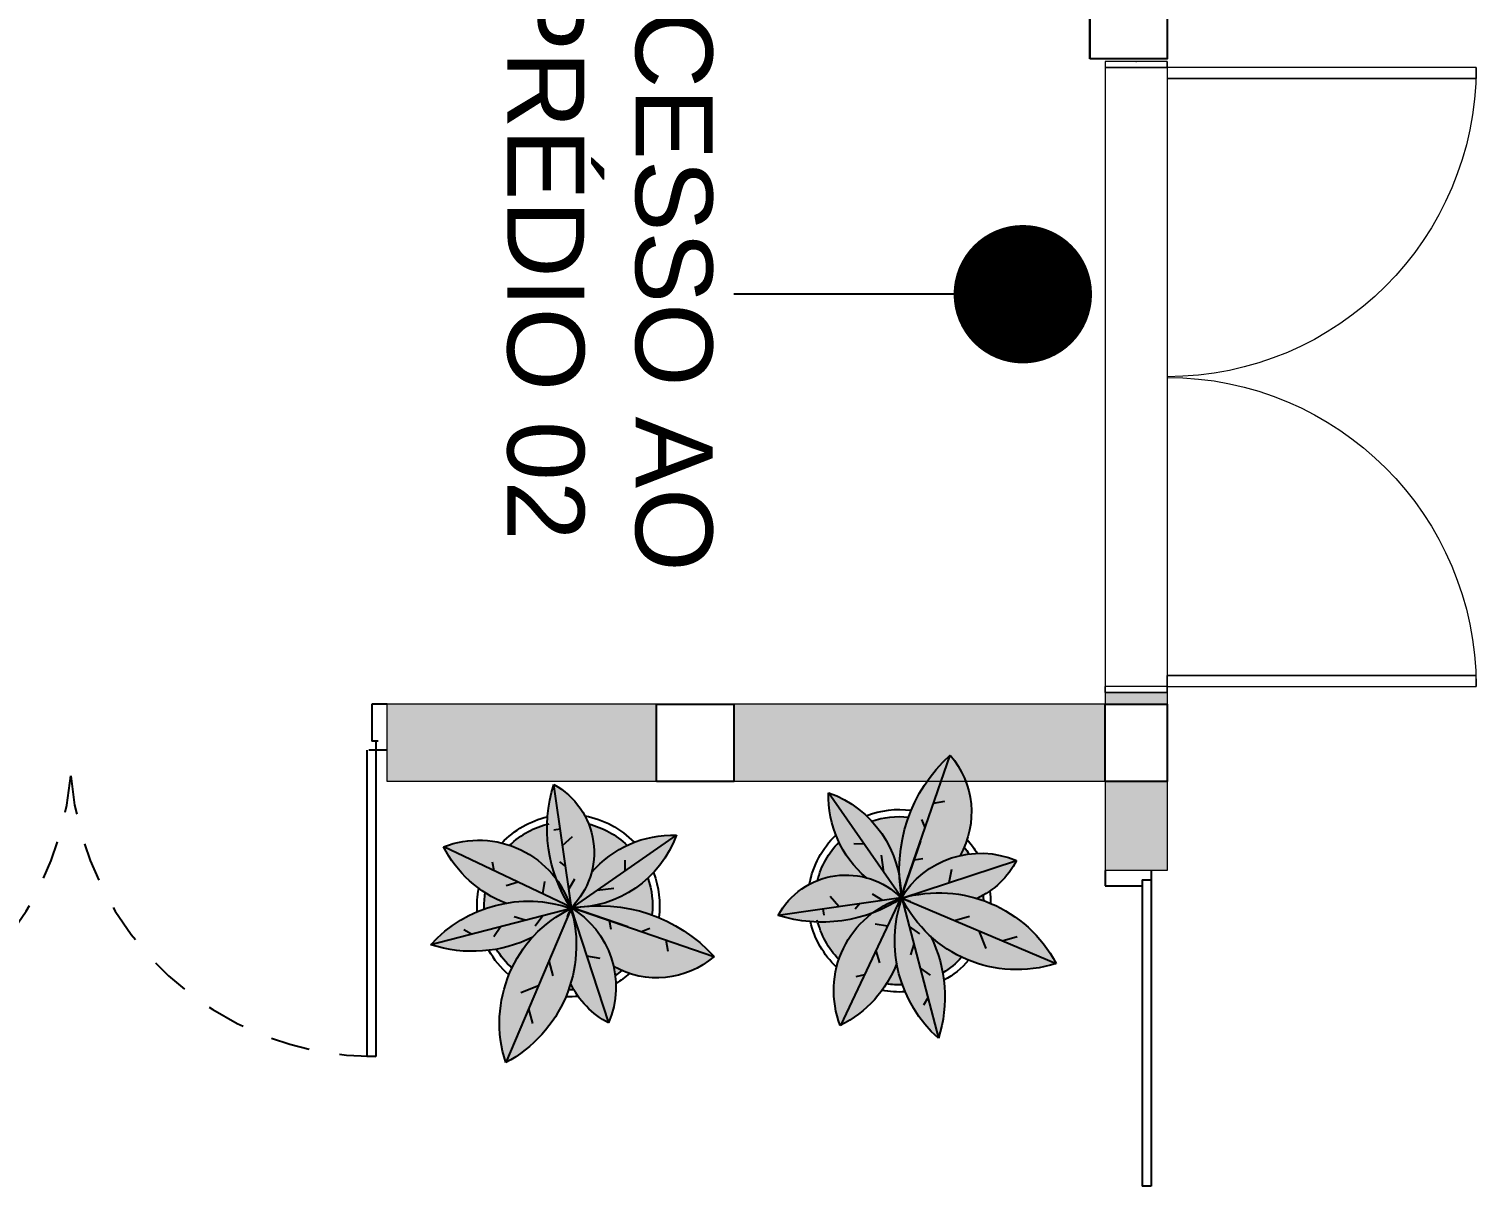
# Model space of a CAD drawing. Header units: metres. Extents: x 512 to 829, y -209 to 245.
# Drawn here: x 648.668 to 653.373, y -167.305 to -163.543 of the extents above; entities that cross this region are included whole.
import ezdxf

# ---------------------------------------------------------------- set-up
doc = ezdxf.new("R2010")
doc.units = ezdxf.units.M
doc.header["$LTSCALE"] = 0.508
doc.header["$PDSIZE"] = -2
doc.linetypes.add('HIDDEN', pattern=[0.375, 0.25, -0.125])
doc.layers.get('0').update_dxf_attribs({"lineweight": 15})
for name, color, linetype, lineweight in [('03', 3, 'Continuous', 15), ('None', 7, 'Continuous', 5), ('NãoImprimir', 7, 'Continuous', 5), ('Peitoris', 2, 'Continuous', 5), ('Telhado-Princ', 7, 'Continuous', 5)]:
    doc.layers.add(name, color=color, linetype=linetype, lineweight=lineweight)
for name, color, linetype in [('AR-TEXTOS', 2, 'Continuous'), ('MB-ARQ-ALVENARIA-HATCH', 251, 'Continuous'), ('MB-ARQ-PAISAGISMO-PLANTA', 98, 'Continuous'), ('MB-ARQ-PORTA-EXISTENTE', 2, 'Continuous'), ('MB-ARQ-PORTA-PROJEÇÃO ABERTURA', 1, 'HIDDEN'), ('PENA06', 6, 'Continuous')]:
    doc.layers.add(name, color=color, linetype=linetype)
doc.styles.add('PO', font='romans.shx')
doc.styles.add('R80 - 1_100', font='arial.ttf', dxfattribs={"height": 0.25})
doc.dimstyles.new('DIM150', dxfattribs={"dimscale": 1.5, "dimtxt": 0.15, "dimasz": 0.05, "dimexe": 0.1, "dimexo": 0.1, "dimgap": 0.1, "dimtad": 1, "dimzin": 1, "dimdsep": 46, "dimtxsty": 'PO', "dimblk": 'DOT', "dimcen": 0.07, "dimclrd": 256, "dimclre": 256, "dimclrt": 2, "dimadec": 0, "dimazin": 0, "dimtfac": 1, "dimtix": 1, "dimtmove": 2, "dimatfit": 3, "dimldrblk": 'DOT', "dimfxl": 1, "dimarcsym": 0})

# ---------------------------------------------------------------- blocks, each defined once
blk = doc.blocks.new('Grupo-5548')
at = {"layer": 'None', "color": 7, "linetype": 'Continuous', "lineweight": 5}
for p, q in [((-1.02, 0.1), (-1.02, -0.1)), ((1.02, 0.1), (1.02, -0.1))]:
    blk.add_line(p, q, dxfattribs=at)
blk = doc.blocks.new('Grupo-5549')
at = {"layer": 'None', "color": 7, "linetype": 'Continuous', "lineweight": 5}
for points in [[(-1.02, 0.1), (-1, 0.1), (-1, -0.1), (-1.02, -0.1)], [(1, 0.1), (1.02, 0.1), (1.02, -0.1), (1, -0.1)]]:
    blk.add_lwpolyline(points, close=True, dxfattribs=at)
blk = doc.blocks.new('Grupo-5550')
at = {"layer": 'None', "color": 7, "linetype": 'Continuous', "lineweight": 5}
for p, q in [((-1.02, 0.1), (-1, 0.1)), ((-1, 0.1), (-1, -0.1)), ((1.02, 0.1), (1, 0.1)), ((1, 0.1), (1, -0.1)), ((-1.02, -0.1), (-1, -0.1)), ((1.02, -0.1), (1, -0.1))]:
    blk.add_line(p, q, dxfattribs=at)
at = {"layer": 'None', "color": 7}
for name in ['Grupo-5548', 'Grupo-5549']:
    blk.add_blockref(name, (0, 0), dxfattribs=at)
blk = doc.blocks.new('Grupo-5551')
at = {"layer": 'None', "color": 7, "linetype": 'Continuous', "lineweight": 5}
blk.add_arc((-1, 0.1), 0.9988, 0, 90, dxfattribs=at)
blk = doc.blocks.new('Grupo-5552')
at = {"layer": 'None', "color": 7, "linetype": 'Continuous', "lineweight": 5}
blk.add_lwpolyline([(-1, 0.1), (-1, 1.09875), (-0.965, 1.09875), (-0.965, 0.1)], close=True, dxfattribs=at)
blk = doc.blocks.new('Grupo-5553')
at = {"layer": 'None', "color": 7, "linetype": 'Continuous', "lineweight": 5}
for p, q in [((-1, 0.1), (-1, 1.09875)), ((-1, 1.09875), (-0.965, 1.09875)), ((-0.965, 0.1), (-0.965, 1.09875)), ((-1, 0.1), (-0.965, 0.1))]:
    blk.add_line(p, q, dxfattribs=at)
at = {"layer": 'None', "color": 7}
blk.add_blockref('Grupo-5552', (0, 0), dxfattribs=at)
blk = doc.blocks.new('Grupo-5554')
at = {"layer": 'Peitoris', "color": 7}
blk.add_blockref('Grupo-5553', (0, 0), dxfattribs=at)
blk = doc.blocks.new('Grupo-5555')
at = {"layer": 'None', "color": 7, "linetype": 'Continuous', "lineweight": 5}
blk.add_arc((1, 0.1), 0.9988, 90, 180, dxfattribs=at)
blk = doc.blocks.new('Grupo-5556')
at = {"layer": 'None', "color": 7, "linetype": 'Continuous', "lineweight": 5}
blk.add_lwpolyline([(1, 1.09875), (1, 0.1), (0.965, 0.1), (0.965, 1.09875)], close=True, dxfattribs=at)
blk = doc.blocks.new('Grupo-5557')
at = {"layer": 'None', "color": 7, "linetype": 'Continuous', "lineweight": 5}
for p, q in [((0.965, 1.09875), (0.965, 0.1)), ((1, 1.09875), (0.965, 1.09875)), ((1, 1.09875), (1, 0.1)), ((1, 0.1), (0.965, 0.1))]:
    blk.add_line(p, q, dxfattribs=at)
at = {"layer": 'None', "color": 7}
blk.add_blockref('Grupo-5556', (0, 0), dxfattribs=at)
blk = doc.blocks.new('Grupo-5558')
at = {"layer": 'Peitoris', "color": 7}
blk.add_blockref('Grupo-5557', (0, 0), dxfattribs=at)
blk = doc.blocks.new('Grupo-5559')
at = {"layer": 'None', "color": 7, "linetype": 'Continuous', "lineweight": 5}
for p, q in [((1.02, 0.1), (-1.02, 0.1)), ((1.02, -0.1), (-1.02, -0.1))]:
    blk.add_line(p, q, dxfattribs=at)
blk = doc.blocks.new('Door (2D)-190')
at = {"layer": 'NãoImprimir', "color": 7, "linetype": 'Continuous', "lineweight": 5}
for p in [(-1.02, 0), (1.02, 0)]:
    blk.add_point(p, dxfattribs=at)
at = {"layer": 'None', "color": 7}
for name in ['Grupo-5554', 'Grupo-5558', 'Grupo-5550']:
    blk.add_blockref(name, (0, 0), dxfattribs=at)
at = {"layer": 'Peitoris', "color": 7}
for name in ['Grupo-5551', 'Grupo-5555']:
    blk.add_blockref(name, (0, 0), dxfattribs=at)
at = {"layer": 'Telhado-Princ', "color": 7}
blk.add_blockref('Grupo-5559', (0, 0), dxfattribs=at)
blk = doc.blocks.new('_DOT')
at = {"color": 0, "linetype": 'ByBlock'}
blk.add_line((-0.5, 0), (-1, 0), dxfattribs=at)
at = {"color": 0, "linetype": 'ByBlock', "const_width": 0.5}
blk.add_lwpolyline([(-0.25, 0, 1), (0.25, 0, 1)], format="xyb", close=True, dxfattribs=at)
blk = doc.blocks.new('planta3')
h = blk.add_hatch(color=117)
h.paths.add_polyline_path([(0.0032, -0.0021, -0.094364), (0.0965, 0.1222, 0.197278), (0.1217, 0.4539)])
h.paths.add_polyline_path([(0.0032, -0.0021), (0.1217, 0.4539, 0.301469)])
h.paths.add_polyline_path([(-0.197, 0.4121), (-0.0019, 0.0012, -0.003247), (0.0032, -0.0021, -0.12677), (-0.0136, 0.2099, 0.187666)])
h.paths.add_polyline_path([(-0.197, 0.4121, 0.337391), (-0.0916, 0.046, -0.052928), (-0.0019, 0.0012)])
h.paths.add_polyline_path([(0.0002, -0.0032), (-0.001, -0.0008, -0.081592), (-0.0916, 0.046, 0.166764), (-0.3994, 0.0543)])
h.paths.add_polyline_path([(-0.3994, 0.0543, 0.500148), (0.0002, -0.0032)])
h.paths.add_polyline_path([(0.0002, -0.0065, 0.002318), (0.0002, -0.0032, -0.131877), (-0.1132, -0.0684, 0.22618), (-0.2352, -0.3447)])
h.paths.add_polyline_path([(-0.0047, -0.0688, -0.023821), (0.0001, -0.0212, 0.01035), (0.0002, -0.0065), (-0.2352, -0.3447, 0.271465)])
h.paths.add_polyline_path([(0.16, -0.4668), (0.0021, -0.0087, 0.006305), (0.0001, -0.0212, -0.033676), (-0.0047, -0.0688, 0.225282)])
h.paths.add_polyline_path([(0.16, -0.4668, 0.316992), (0.1921, -0.1403, -0.201663), (0.0028, -0.0046, 0.002052), (0.0021, -0.0087)])
h.paths.add_polyline_path([(0.3759, -0.1239), (0.0032, -0.0021, 0.001265), (0.0028, -0.0046, 0.370811)])
h.paths.add_polyline_path([(0.3759, -0.1239, 0.162188), (0.2475, -0.0007, -0.14413), (0.0032, -0.0021)])
h.paths.add_polyline_path([(0.0032, -0.0021, -0.021835), (0.0273, -0.0083, 0.338285), (0.5048, 0.2102)])
h.paths.add_polyline_path([(0.5048, 0.2102, 0.373466), (0.0032, -0.0021, -0.026919), (0.0311, 0.0097)])
h = blk.add_hatch()
h.set_pattern_fill('ANGLE', color=250)
h.set_pattern_definition([(0, (-292.3186, -145.126), (0, 6.985), [5.08, -1.905]), (90, (-292.3186, -145.126), (-6.985, 4e-16), [5.08, -1.905])])
h.paths.add_polyline_path([(0.1398, 0.2653, -0.014187), (0.1361, 0.2408, -0.073095), (0.1974, 0.1901, -0.014579), (0.2196, 0.1999, 0.087616)])
h.paths.add_polyline_path([(0.0049, 0.2801, -0.014276), (0.0137, 0.3027, 0.063925), (-0.0617, 0.298, -0.016859), (-0.0474, 0.2771, -0.047934)])
h.paths.add_polyline_path([(-0.2944, 0.0746, -0.012722), (-0.2703, 0.0758, -0.129706), (-0.2017, 0.1974, -0.020847), (-0.2091, 0.2226, 0.147065)])
h.paths.add_polyline_path([(-0.2712, -0.0591, -0.028712), (-0.2974, -0.0469, 0.156943), (-0.2114, -0.2071, -0.017696), (-0.2016, -0.1843, -0.133162)])
h.paths.add_polyline_path([(-0.0948, -0.252, -0.017903), (-0.1128, -0.27, 0.125928), (0.0333, -0.2875, -0.011867), (0.0247, -0.2653, -0.111185)])
h.paths.add_polyline_path([(0.2056, -0.1673, -0.023064), (0.2149, -0.1919, 0.046654), (0.2479, -0.1475, -0.021772), (0.2218, -0.1455, -0.024904)])
h.paths.add_polyline_path([(0.291, 0.0149, -0.014256), (0.268, 0.006, -0.01573), (0.2675, -0.0112, -0.023166), (0.2894, -0.0253, 0.033926)])
h = blk.add_hatch(color=35)
h.paths.add_polyline_path([(-0.0948, -0.252, 0.111185), (0.0247, -0.2653, -0.099873), (-0.0047, -0.0688, -0.14669)])
h.paths.add_polyline_path([(-0.1132, -0.0684, -0.160889), (-0.2712, -0.0591, 0.133162), (-0.2016, -0.1843, -0.104966)])
h.paths.add_polyline_path([(-0.0916, 0.046, -0.152319), (-0.2017, 0.1974, 0.129706), (-0.2703, 0.0758, -0.096357)])
h.paths.add_polyline_path([(-0.0136, 0.2099, -0.042631), (0.0049, 0.2801, 0.047934), (-0.0474, 0.2771, -0.050019)])
h.paths.add_polyline_path([(0.1974, 0.1901, 0.073095), (0.1361, 0.2408, -0.071701), (0.0965, 0.1222, -0.073584)])
h.paths.add_polyline_path([(0.2675, -0.0112, 0.01573), (0.268, 0.006, -0.012495), (0.2475, -0.0007, -0.020015)])
h.paths.add_polyline_path([(0.1921, -0.1403, -0.026577), (0.2056, -0.1673, 0.024904), (0.2218, -0.1455, -0.025157)])
h.paths.add_polyline_path([(-0.0916, 0.046, 0.081592), (-0.001, -0.0008), (-0.0019, 0.0012, 0.052928)])
at = {"linetype": 'Continuous'}
for p, q in [((0.0032, -0.0021), (0.1217, 0.4539)), ((0.0002, -0.0032), (-0.197, 0.4121)), ((0.0874, 0.3219), (0.0729, 0.346)), ((-0.1189, 0.2475), (-0.1465, 0.2537)), ((0.0624, 0.2259), (0.0955, 0.2485)), ((-0.0818, 0.1695), (-0.0699, 0.2085)), ((0.0032, -0.0021), (0.5048, 0.2102)), ((0.0421, 0.1474), (0.0311, 0.1824)), ((0.2767, 0.1615), (0.254, 0.1041)), ((0.0272, 0.0902), (0.0607, 0.1145)), ((0.3294, 0.1365), (0.3777, 0.1232)), ((0.0002, -0.0032), (-0.3994, 0.0543)), ((-0.2544, 0.0334), (-0.251, 0.0536)), ((-0.0437, 0.0892), (-0.0838, 0.0832)), ((0.1744, 0.0704), (0.2227, 0.0571)), ((-0.2015, 0.0258), (-0.2301, -0.0073)), ((-0.134, 0.0161), (-0.1483, 0.0344)), ((-0.0586, 0.0053), (-0.0925, -0.0143)), ((0.0032, -0.0021), (-0.2352, -0.3447)), ((0.0635, -0.1869), (0.0002, -0.0032)), ((0.0002, -0.0032), (0.16, -0.4668)), ((0.0032, -0.0021), (0.3759, -0.1239)), ((-0.0555, -0.0865), (-0.0629, -0.1414)), ((0.1571, -0.0524), (0.1652, -0.0961)), ((0.0425, -0.126), (0.0712, -0.1309)), ((-0.119, -0.1777), (-0.1535, -0.1779)), ((0.0787, -0.2311), (0.0677, -0.258)), ((0.106, -0.3102), (0.1426, -0.3171))]:
    blk.add_line(p, q, dxfattribs=at)
for centre, radius, start, end in [((0.4062, 0.1366), 0.4262, 131.8892, 198.995), ((-0.2949, 0.3187), 0.4379, 333.3441, 17.9837), ((0.0961, 0.2983), 0.3145, 158.7835, 252.8224), ((-0.3652, 0.0753), 0.3765, 20.9539, 63.4693), ((0.3763, -0.1849), 0.4155, 71.9879, 153.9037), ((0.123, 0.4135), 0.4325, 253.9188, 331.9727), ((-0.2576, -0.3985), 0.4745, 56.6592, 107.3934), ((-0.1781, 0.1753), 0.2523, 208.6738, 314.961), ((0.2587, 0.1527), 0.3005, 210.5485, 292.9559), ((0.1268, -0.2551), 0.2816, 109.8619, 116.0297), ((-0.3553, -0.0101), 0.3555, 289.7405, 1.11), ((0.497, -0.0944), 0.5023, 169.4149, 227.8615), ((0.1155, -0.3345), 0.3508, 108.6614, 109.1927), ((-0.0556, -0.2808), 0.2848, 73.0643, 78.0677), ((0.1268, -0.2551), 0.2816, 27.7643, 64.6142), ((0.1155, -0.3345), 0.3508, 130.6788, 181.6578), ((-0.0556, -0.2808), 0.2848, 319.2086, 29.5614)]:
    blk.add_arc(centre, radius, start, end, dxfattribs=at)
at = {"color": 250}
for radius, start, end in [(0.2967, 86.2673, 100.898), (0.2736, 87.8059, 98.7832), (0.2736, 42.1006, 58.823), (0.2967, 40.6345, 60.6633), (0.2967, 133.307, 166.7719), (0.2736, 135.7978, 166.7719), (0.2736, 356.2563, 359.8611), (0.2967, 353.8234, 1.5957), (0.2967, 190.4056, 226.0832), (0.2736, 193.9145, 224.2545), (0.2736, 320.5145, 326.2209), (0.2967, 318.0023, 328.6869), (0.2967, 248.8194, 277.5289), (0.2736, 250.967, 276.3446)]:
    blk.add_arc((-0.0056, 0.0067), radius, start, end, dxfattribs=at)

msp = doc.modelspace()

# ---------------------------------------------------------------- hatches: boundary and pattern name
at = {"layer": 'MB-ARQ-ALVENARIA-HATCH'}
h = msp.add_hatch(color=256, dxfattribs=at)
h.dxf.hatch_style = 1
h.paths.add_polyline_path([(652.3679, -165.7012), (652.1667, -165.7012), (652.1667, -165.7387), (652.3679, -165.7387)])
h = msp.add_hatch(color=256, dxfattribs=at)
h.dxf.hatch_style = 1
h.paths.add_polyline_path([(650.7081, -165.7387), (649.8327, -165.7387), (649.8327, -165.9902), (650.7081, -165.9902)])
h = msp.add_hatch(color=256, dxfattribs=at)
h.dxf.hatch_style = 1
h.paths.add_polyline_path([(649.8327, -165.7387), (649.8327, -165.9902), (650.7081, -165.9902), (650.7081, -165.7387)])
h = msp.add_hatch(color=256, dxfattribs=at)
h.dxf.hatch_style = 1
h.paths.add_polyline_path([(652.1667, -165.7387), (650.9596, -165.7387), (650.9596, -165.9902), (652.1667, -165.9902)])
h = msp.add_hatch(color=256, dxfattribs=at)
h.dxf.hatch_style = 1
h.paths.add_polyline_path([(650.9596, -165.7387), (650.9596, -165.9902), (652.1667, -165.9902), (652.1667, -165.7387)])
h = msp.add_hatch(color=256, dxfattribs=at)
h.dxf.hatch_style = 1
h.paths.add_polyline_path([(652.1667, -166.2794), (652.3679, -166.2794), (652.3679, -165.9902), (652.1667, -165.9902)])
h = msp.add_hatch(color=256, dxfattribs=at)
h.dxf.hatch_style = 1
h.paths.add_polyline_path([(652.3679, -166.2794), (652.3679, -165.9902), (652.1667, -165.9902), (652.1667, -166.2794)])

# ---------------------------------------------------------------- linework, layer by layer
at = {"layer": '03'}
for p, q in [((652.1667, -165.7012), (652.1667, -166.2794)), ((652.3679, -165.7012), (652.1667, -165.7012)), ((652.3679, -165.7012), (652.3679, -166.2794)), ((652.1667, -165.7387), (649.8327, -165.7387)), ((649.8327, -165.9902), (649.8327, -165.7387)), ((652.1667, -165.7387), (649.8327, -165.7387)), ((649.8327, -165.9902), (649.8327, -165.7387)), ((652.1667, -165.9902), (649.8327, -165.9902)), ((652.1667, -165.9902), (649.8327, -165.9902)), ((652.3679, -166.2794), (652.1667, -166.2794)), ((652.3679, -166.2794), (652.1667, -166.2794))]:
    msp.add_line(p, q, dxfattribs=at)
at = {"layer": 'MB-ARQ-PORTA-EXISTENTE'}
for p, q in [((649.8327, -165.7387), (649.7827, -165.7387)), ((649.7827, -165.7387), (649.7827, -165.8587)), ((649.8327, -165.7387), (649.7827, -165.7387)), ((649.7827, -165.7387), (649.7827, -165.8587)), ((649.7658, -165.8887), (649.7658, -166.8847)), ((649.7658, -165.8887), (649.7658, -166.8847)), ((649.8327, -165.8887), (649.7727, -165.8887)), ((649.8327, -165.8887), (649.7727, -165.8887)), ((649.8027, -165.8587), (649.7827, -165.8587)), ((649.8027, -165.8587), (649.7827, -165.8587)), ((649.7958, -165.8587), (649.7958, -166.8847)), ((649.7958, -165.8587), (649.7958, -166.8847)), ((652.1667, -166.2794), (652.1667, -166.3294)), ((652.1667, -166.2794), (652.1667, -166.3294)), ((652.2867, -166.3094), (652.2867, -167.3054)), ((652.2867, -166.3094), (652.2867, -166.3294)), ((652.2867, -166.3094), (652.3167, -166.3094)), ((652.2867, -166.3094), (652.2867, -167.3054)), ((652.2867, -166.3094), (652.2867, -166.3294)), ((652.2867, -166.3094), (652.3167, -166.3094)), ((652.3167, -166.2794), (652.3167, -166.3094)), ((652.3167, -166.2794), (652.3167, -166.3094)), ((652.3167, -166.3094), (652.3167, -167.3054)), ((652.3167, -166.3094), (652.3167, -167.3054)), ((652.1667, -166.3294), (652.2867, -166.3294)), ((652.1667, -166.3294), (652.2867, -166.3294)), ((649.7958, -166.8847), (649.7658, -166.8847)), ((649.7958, -166.8847), (649.7658, -166.8847)), ((652.3167, -167.3054), (652.2867, -167.3054)), ((652.3167, -167.3054), (652.2867, -167.3054))]:
    msp.add_line(p, q, dxfattribs=at)
at = {"layer": 'MB-ARQ-PORTA-PROJEÇÃO ABERTURA'}
for centre, start, end in [((647.8107, -165.8887), 270, 355.2424), ((647.8107, -165.8887), 270, 355.2424), ((649.7958, -165.8887), 184.7576, 270), ((649.7958, -165.8887), 184.7576, 270)]:
    msp.add_arc(centre, 0.996, start, end, dxfattribs=at)
at = {"layer": 'None', "color": 7, "linetype": 'Continuous', "lineweight": 25}
msp.add_line((652.1164, -163.389), (652.1164, -163.6405), dxfattribs=at)
at = {"layer": 'PENA06'}
for points in [[(652.1164, -163.6405), (652.1164, -163.389), (652.3679, -163.389), (652.3679, -163.6405)], [(650.7081, -165.9902), (650.7081, -165.7387), (650.9596, -165.7387), (650.9596, -165.9902)], [(650.7081, -165.9902), (650.7081, -165.7387), (650.9596, -165.7387), (650.9596, -165.9902)], [(652.1667, -165.9902), (652.1667, -165.7387), (652.3679, -165.7387), (652.3679, -165.9902)], [(652.1667, -165.9902), (652.1667, -165.7387), (652.3679, -165.7387), (652.3679, -165.9902)]]:
    msp.add_lwpolyline(points, close=True, dxfattribs=at)

# ---------------------------------------------------------------- block references
at = {"layer": 'MB-ARQ-PAISAGISMO-PLANTA', "xscale": -1}
for p, rotation in [((651.5026, -166.3712), 180), ((650.428, -166.3993), 90)]:
    msp.add_blockref('planta3', p, dxfattribs=dict(at, rotation=rotation))
at = {"layer": 'None', "color": 7, "xscale": -1.005894640890275, "yscale": 1.005894640890275, "zscale": 1.005894640890275, "rotation": 270}
msp.add_blockref('Door (2D)-190', (652.2673, -164.6752), dxfattribs=at)

# ---------------------------------------------------------------- texts
at = {"layer": 'AR-TEXTOS', "insert": (650.89, -163.0192), "char_height": 0.25, "attachment_point": 1, "rotation": 270, "style": 'R80 - 1_100'}
msp.add_mtext_dynamic_manual_height_columns('\\pi0.23172;ACESSO AO \\P\\pi0.36294;PRÉDIO 02', width=2.505044, gutter_width=1, heights=[0], dxfattribs=at)

# ---------------------------------------------------------------- leaders
at = {"layer": 'AR-TEXTOS', "linetype": 'Continuous', "lineweight": 0}
msp.add_leader([(651.8989, -164.4059), (650.9594, -164.4059)], dimstyle='DIM150', override={"dimasz": 0.3, "dimgap": 0.1, "dimtad": 0}, dxfattribs=at)

doc.saveas('drawing.dxf')
